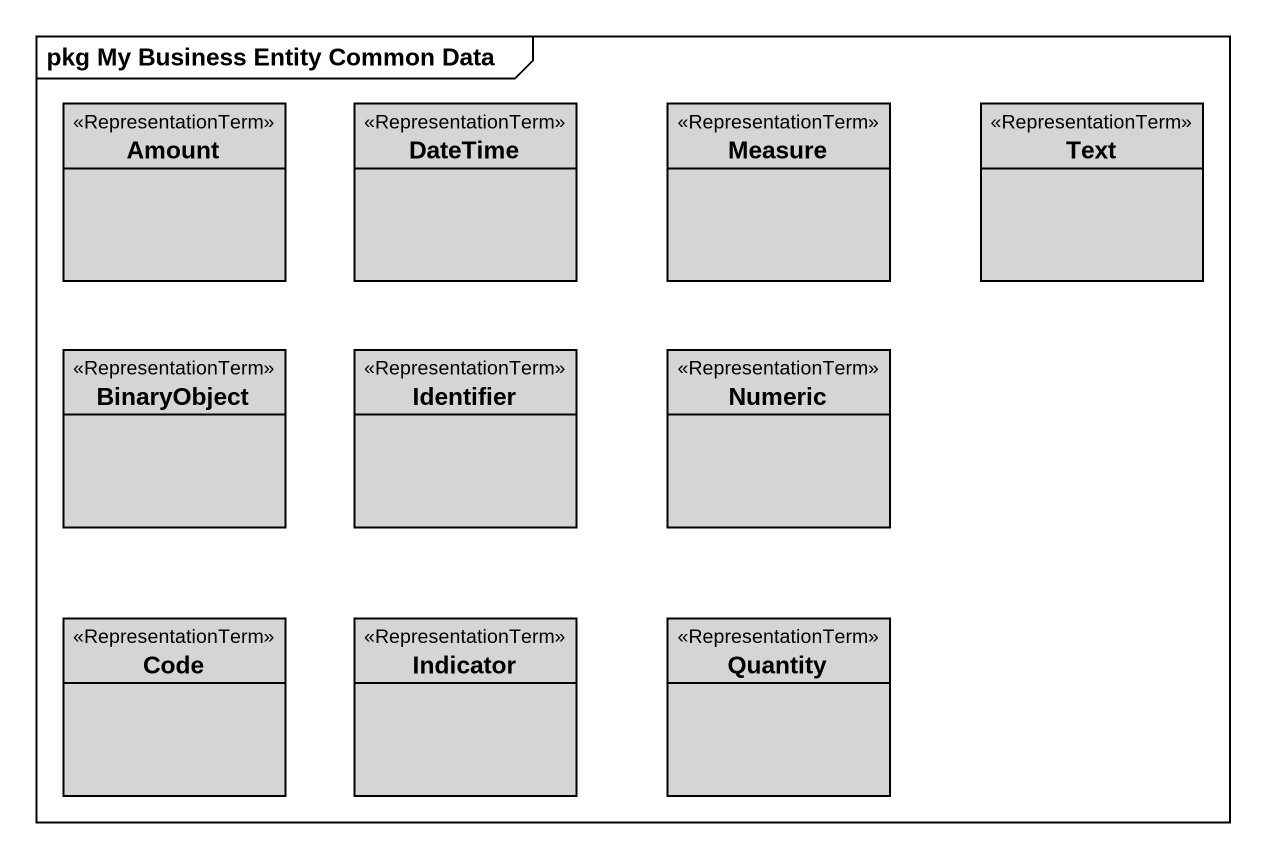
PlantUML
@startuml
mainframe pkg My Business Entity Common Data
hide circle
hide empty members
class Amount <<RepresentationTerm>> #D5D5D5
class DateTime <<RepresentationTerm>> #D5D5D5
class Measure <<RepresentationTerm>> #D5D5D5
class Text <<RepresentationTerm>> #D5D5D5
class BinaryObject <<RepresentationTerm>> #D5D5D5
class Identifier <<RepresentationTerm>> #D5D5D5
class Numeric <<RepresentationTerm>> #D5D5D5
class Code <<RepresentationTerm>> #D5D5D5
class Indicator <<RepresentationTerm>> #D5D5D5
class Quantity <<RepresentationTerm>> #D5D5D5
@enduml
